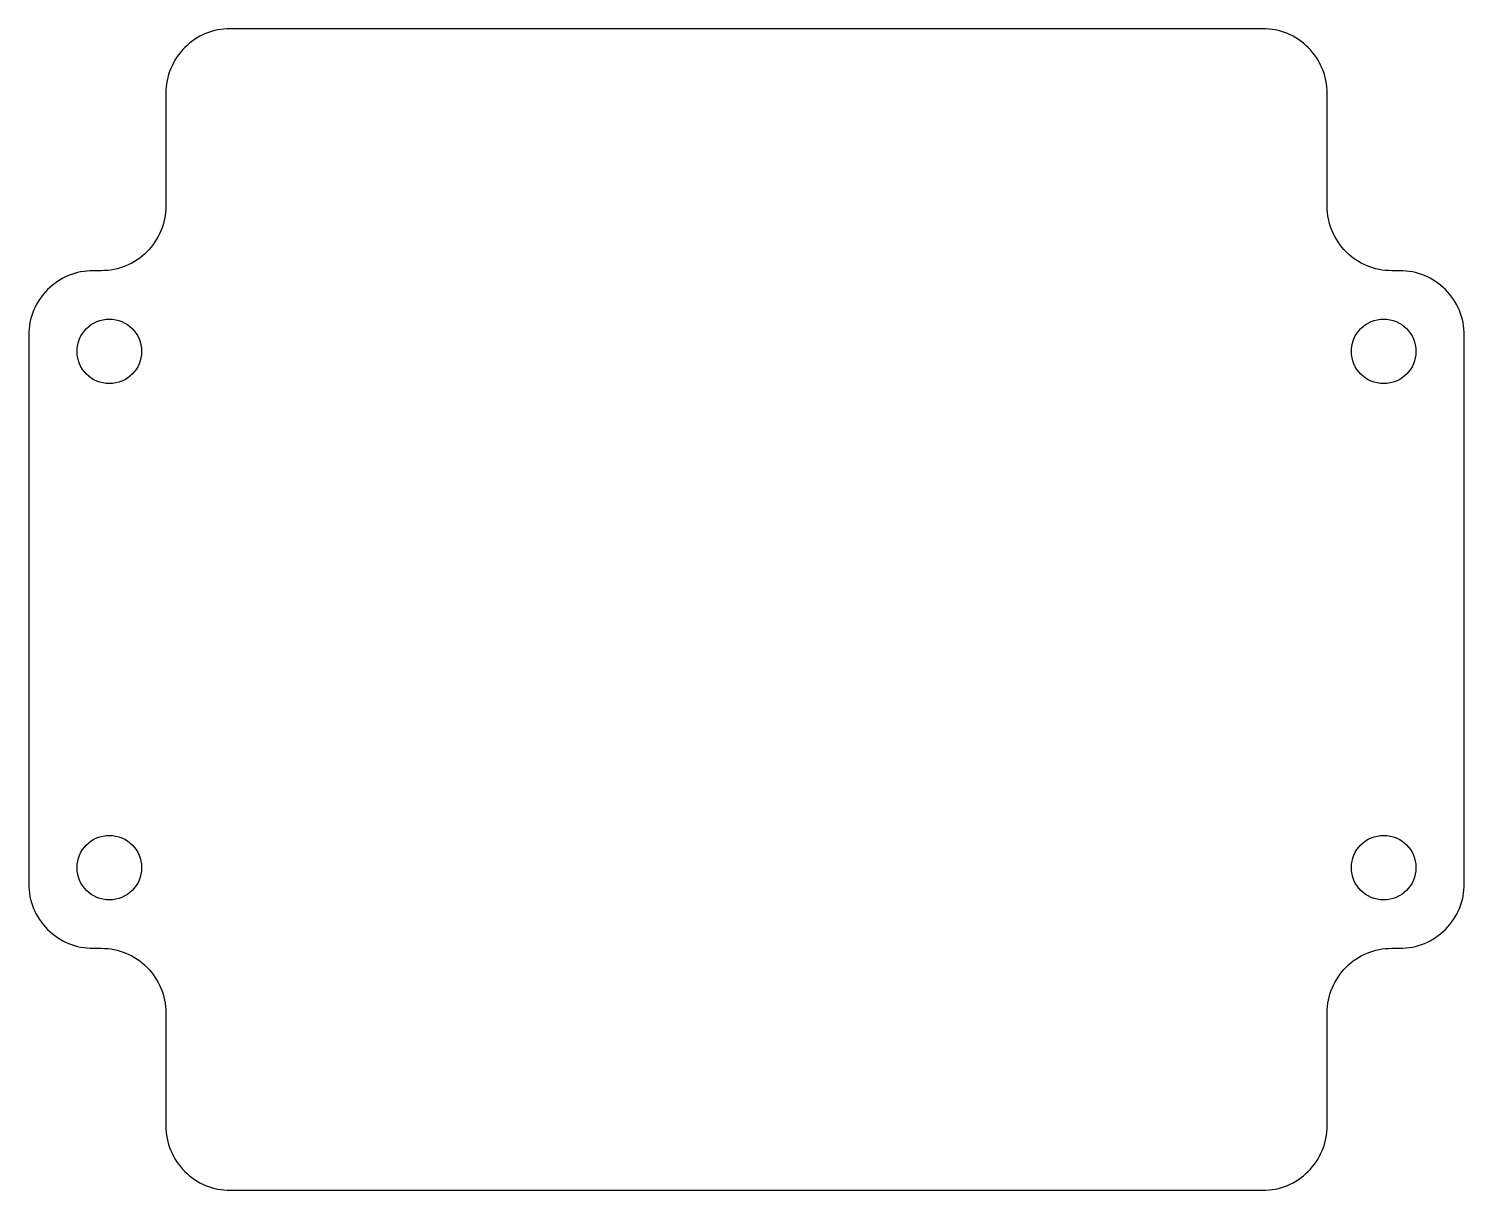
# Model space of a CAD drawing. Header units: millimetres. Extents: x -22.2 to 22.3, y -18 to 18.
import ezdxf

# ---------------------------------------------------------------- set-up
doc = ezdxf.new("R2010")
doc.units = ezdxf.units.MM
doc.layers.get('0').update_dxf_attribs({"linetype": 'CONTINUOUS'})

msp = doc.modelspace()

# ---------------------------------------------------------------- linework, layer by layer
msp.add_lwpolyline([(-18, -16, 0.414214), (-16, -18), (16, -18, 0.414214), (18, -16), (18, -12.5, -0.414214), (20, -10.5), (20.25, -10.5, 0.414214), (22.25, -8.5), (22.25, 8.5, 0.414214), (20.25, 10.5), (20, 10.5, -0.414214), (18, 12.5), (18, 16, 0.414214), (16, 18), (-16, 18, 0.414214), (-18, 16), (-18, 12.5, -0.414214), (-20, 10.5), (-20.25, 10.5, 0.414214), (-22.25, 8.5), (-22.25, -8.5, 0.414214), (-20.25, -10.5), (-20, -10.5, -0.414214), (-18, -12.5)], format="xyb", close=True)
for centre in [(-19.75, 8), (19.75, 8), (-19.75, -8), (19.75, -8)]:
    msp.add_circle(centre, 1)

doc.saveas('drawing.dxf')
